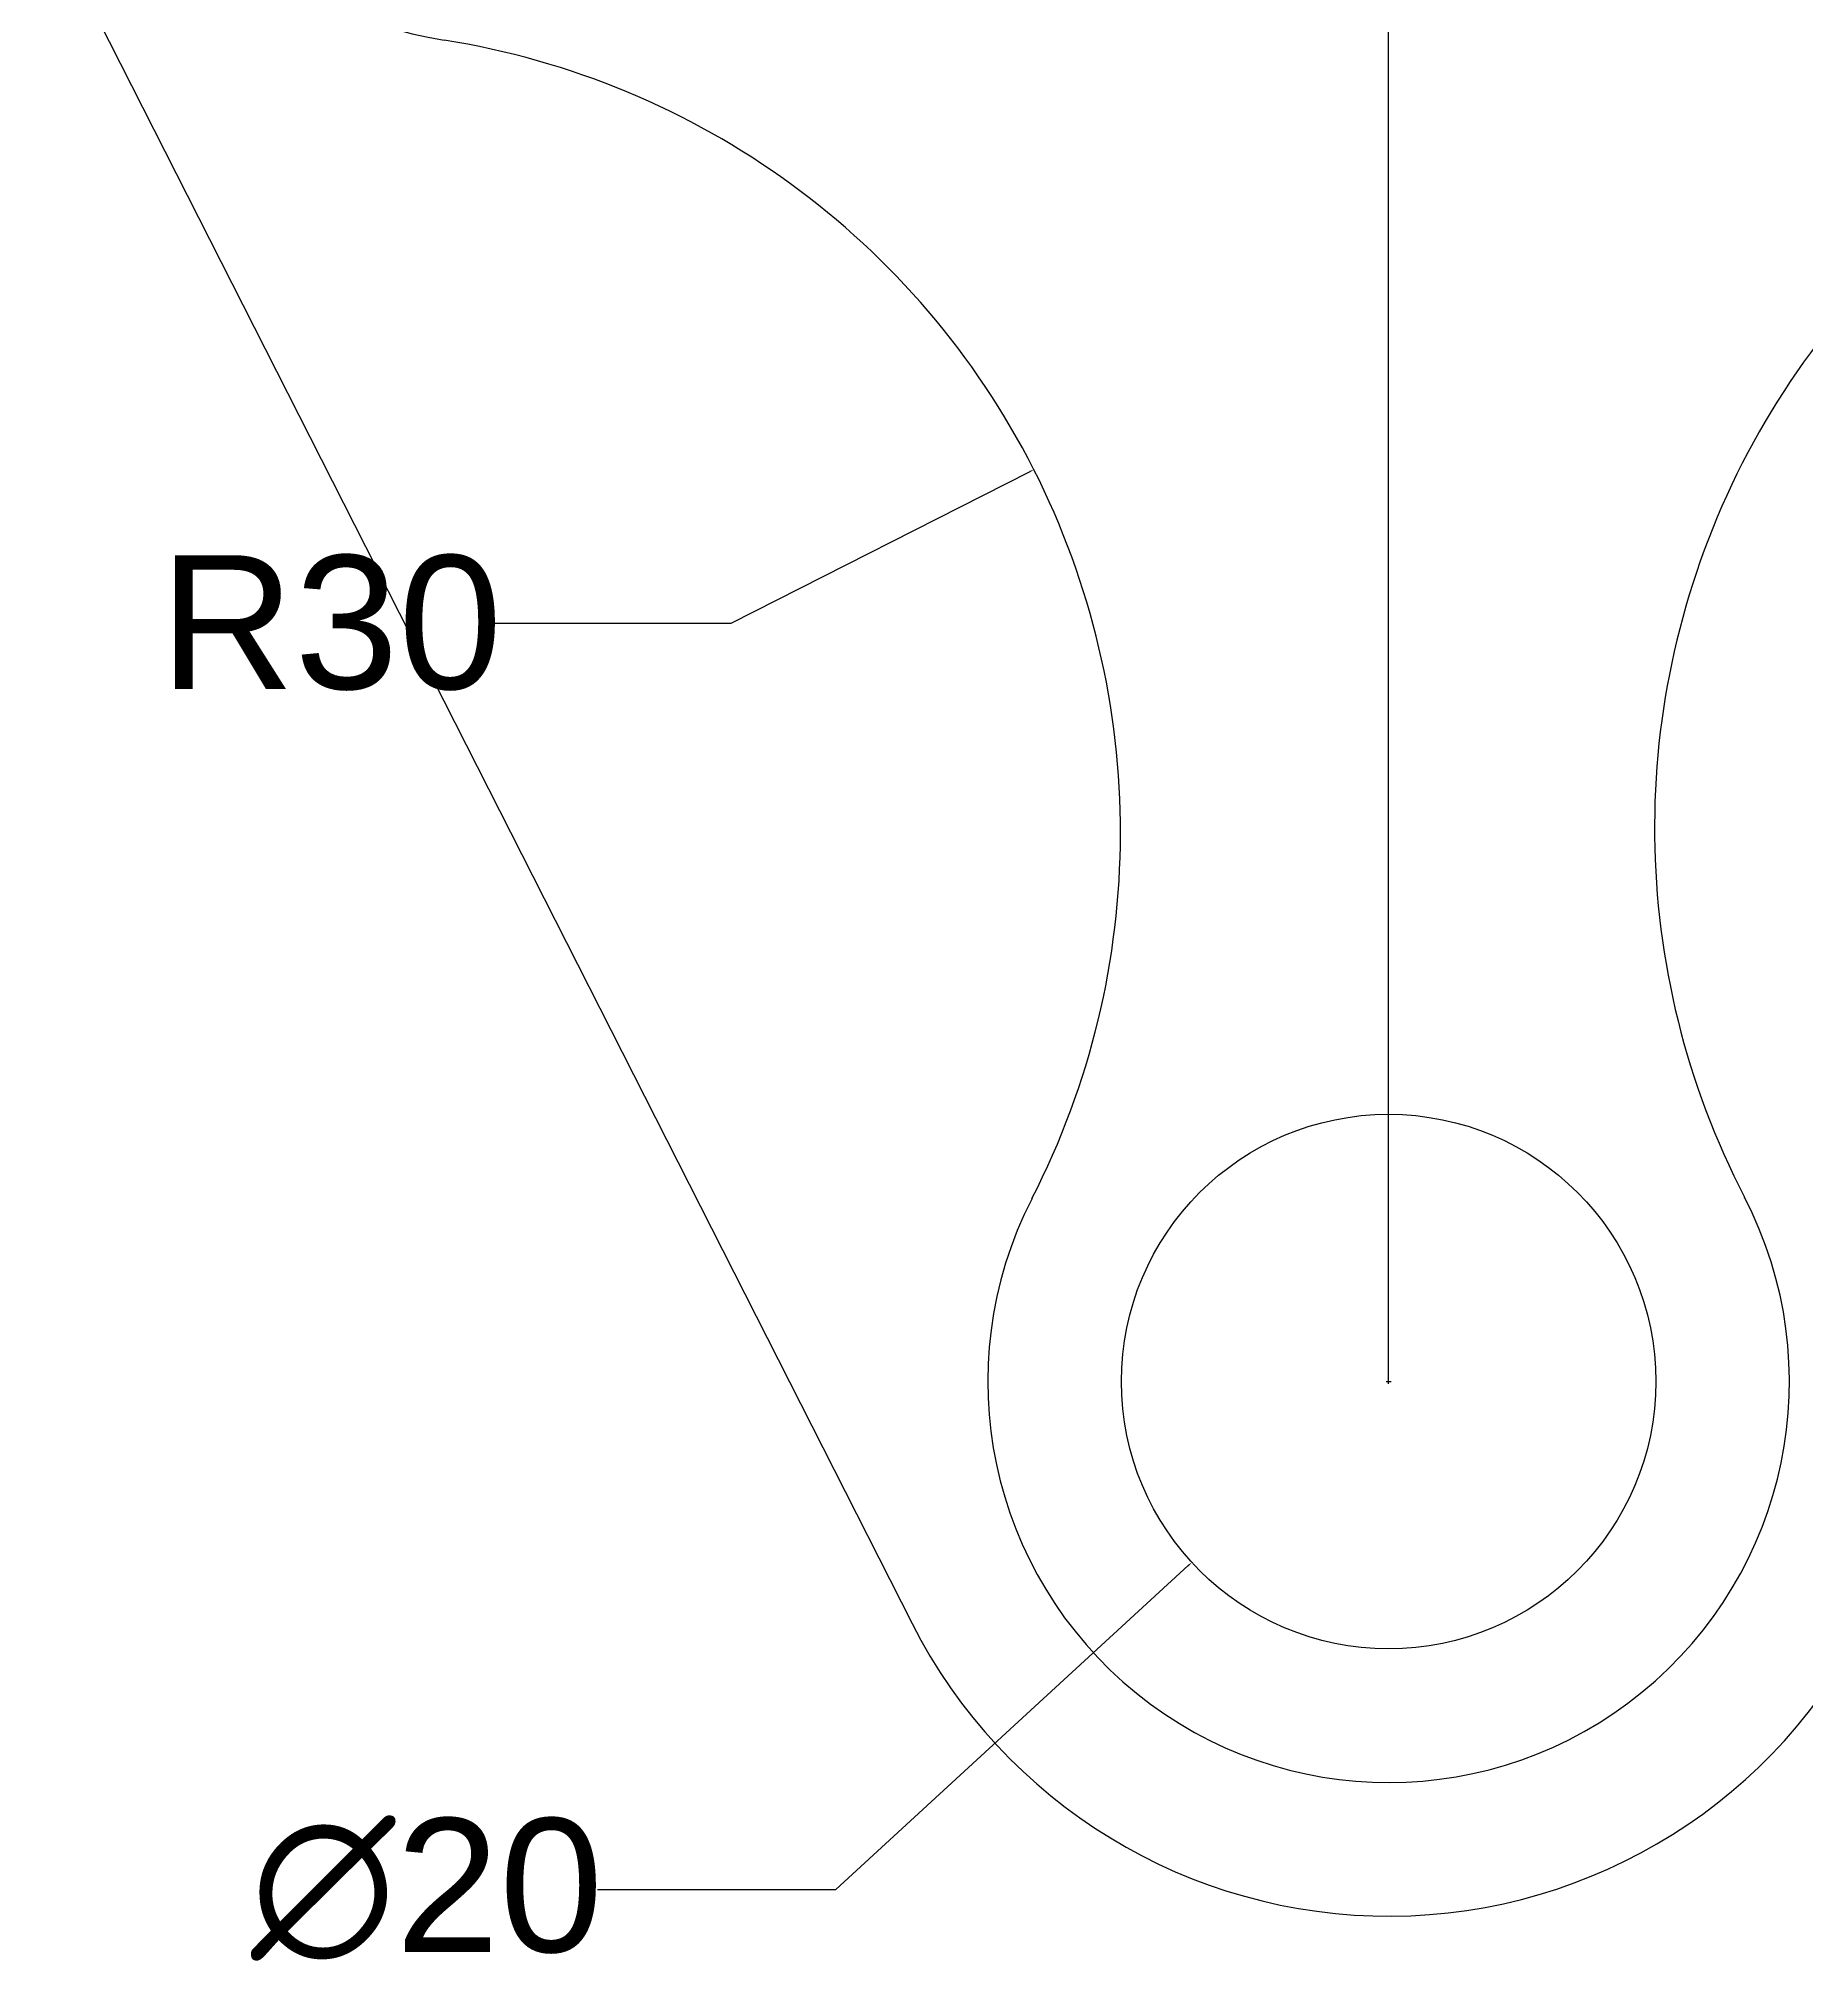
# Model space of a CAD drawing. Header units: millimetres. Extents: x 24 to 169, y 29 to 189.
# Drawn here: x 47.4 to 113.6, y 29.1 to 101.6 of the extents above; entities that cross this region are included whole.
import ezdxf

# ---------------------------------------------------------------- set-up
doc = ezdxf.new("R2010")
doc.units = ezdxf.units.MM
doc.header["$MEASUREMENT"] = 0
doc.styles.get("Standard").update_dxf_attribs({"font": 'arial.ttf', "height": 5})
doc.dimstyles.get("Standard").update_dxf_attribs({"dimtxt": 0.18, "dimasz": 0.18, "dimexe": 0.18, "dimexo": 0.0625, "dimgap": 0.09, "dimtad": 0, "dimtih": 1, "dimtoh": 1, "dimdec": 4, "dimzin": 0, "dimdsep": 46, "dimtxsty": 'Standard', "dimcen": 0.09, "dimadec": 0, "dimazin": 0, "dimtfac": 1, "dimtdec": 4, "dimtofl": 0, "dimtmove": 0, "dimatfit": 3, "dimfxl": 1, "dimtolj": 1, "dimtzin": 0, "dimarcsym": 0})

# ---------------------------------------------------------------- blocks, each defined once
blk = doc.blocks.new('*D5')
at = {"color": 0, "lineweight": -2, "transparency": 16777216}
for p, q in [((97.854, 51.382), (98.034, 51.382)), ((97.944, 51.292), (97.944, 51.472)), ((77.263, 32.378), (90.448, 44.494)), ((68.343, 32.378), (77.263, 32.378))]:
    blk.add_line(p, q, dxfattribs=at)
at = {"color": 0, "transparency": 16777216}
blk.add_solid([(90.427, 44.516), (90.468, 44.472), (90.58, 44.616)], dxfattribs=at)
at = {"layer": 'Defpoints', "color": 0, "transparency": 16777216}
for p in [(105.307, 58.148), (90.58, 44.616)]:
    blk.add_point(p, dxfattribs=at)
at = {"color": 0, "transparency": 16777216, "insert": (61.96, 32.378), "char_height": 5, "attachment_point": 5}
blk.add_mtext('\\A1;∅20', dxfattribs=at)
blk = doc.blocks.new('*D7')
at = {"color": 0, "lineweight": -2, "transparency": 16777216}
for p, q in [((73.341, 79.758), (84.508, 85.42)), ((64.421, 79.758), (73.341, 79.758))]:
    blk.add_line(p, q, dxfattribs=at)
at = {"color": 0, "transparency": 16777216}
blk.add_solid([(84.494, 85.447), (84.521, 85.393), (84.668, 85.501)], dxfattribs=at)
at = {"layer": 'Defpoints', "color": 0, "transparency": 16777216}
for p in [(84.668, 85.501), (57.911, 71.935)]:
    blk.add_point(p, dxfattribs=at)
at = {"color": 0, "transparency": 16777216, "insert": (58.366, 79.758), "char_height": 5, "attachment_point": 5}
blk.add_mtext('\\A1;R30', dxfattribs=at)
blk = doc.blocks.new('*D9')
at = {"color": 0, "lineweight": -2, "transparency": 16777216}
for p, q in [((64.944, 116.444), (64.944, 155.728)), ((65.124, 155.548), (77.774, 155.548)), ((97.764, 155.548), (85.113, 155.548)), ((97.944, 51.444), (97.944, 155.728))]:
    blk.add_line(p, q, dxfattribs=at)
at = {"color": 0, "transparency": 16777216}
for points in [[(65.124, 155.578), (65.124, 155.518), (64.944, 155.548)], [(97.764, 155.578), (97.764, 155.518), (97.944, 155.548)]]:
    blk.add_solid(points, dxfattribs=at)
at = {"layer": 'Defpoints', "color": 0, "transparency": 16777216}
for p in [(64.944, 155.548), (64.944, 116.382), (97.944, 51.382)]:
    blk.add_point(p, dxfattribs=at)
at = {"color": 0, "transparency": 16777216, "insert": (81.444, 155.548), "char_height": 5, "attachment_point": 5}
blk.add_mtext('\\A1;33', dxfattribs=at)

msp = doc.modelspace()

# ---------------------------------------------------------------- linework, layer by layer
at = {"color": 4}
msp.add_line((47.429, 106.725), (80.109, 42.331), dxfattribs=at)
msp.add_circle((97.944, 51.382), 10, dxfattribs=at)
for centre, radius, start, end in [((64.944, 116.382), 15, 43.76174, 261.00943), ((57.911, 71.935), 30, 332.82368, 81.00943), ((137.896, 72.09), 30, 100.17839, 207.39886), ((97.944, 51.382), 15, 152.82368, 27.39886), ((97.944, 51.382), 20, 206.90733, 333.79704)]:
    msp.add_arc(centre, radius, start, end, dxfattribs=at)

# ---------------------------------------------------------------- dimensions: what is measured, and where the dimension line sits
dim = msp.add_linear_dim(base=(64.944, 155.548), p1=(97.944, 51.382), p2=(64.944, 116.382), dimstyle='Standard', override={"dimdec": 0}, dxfattribs=at)
dim.commit()
dim.dimension.update_dxf_attribs({"geometry": '*D9', "text_midpoint": (81.444, 155.548)})
dim = msp.add_radius_dim(center=(57.911, 71.935), mpoint=(84.668, 85.501), dimstyle='Standard', override={"dimdec": 0}, dxfattribs=at)
dim.commit()
dim.dimension.update_dxf_attribs({"geometry": '*D7', "text_midpoint": (58.366, 79.758), "dimtype": 164})
dim = msp.add_diameter_dim_2p(p1=(105.307, 58.148), p2=(90.58, 44.616), dimstyle='Standard', override={"dimdec": 0}, dxfattribs=at)
dim.commit()
dim.dimension.update_dxf_attribs({"geometry": '*D5', "text_midpoint": (61.96, 32.378), "dimtype": 163})

doc.saveas('drawing.dxf')
